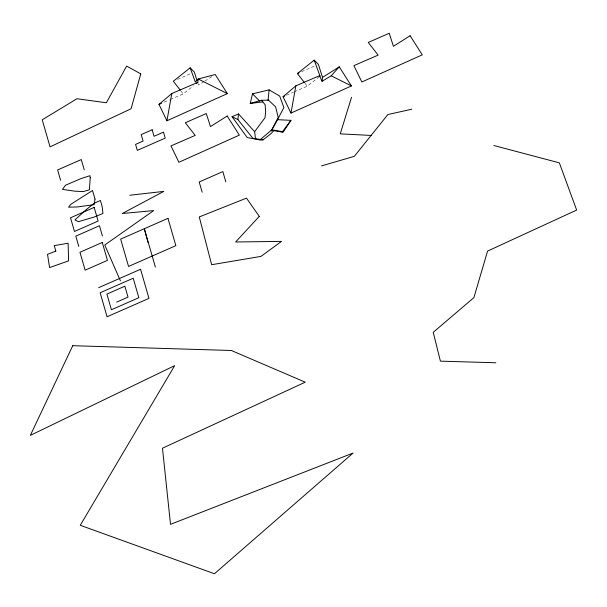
<?xml version="1.0" encoding="UTF-8"?>
<svg xmlns="http://www.w3.org/2000/svg" width="607" height="607" viewBox="0 0 607 607"><rect width="100%" height="100%" fill="white"/><g stroke="black" fill="none" stroke-linecap="round" stroke-linejoin="round"><path stroke-width="0.46" stroke-dasharray="3.04 2.28" d="M170.241 99.525L183.223 93.895L193.428 85.822M294.289 91.847L307.271 86.209L320.026 76.133M204.066 81.558L198.497 85.079L197.935 83.341M204.863 81.057L212.018 76.535M177.532 79.396L190.947 73.508M301.588 71.717L315.003 65.829M164.178 102.151L169.368 99.897M286.504 95.223L293.424 92.218M304.949 83.235L307.271 86.209M180.894 90.913L183.223 93.895"/><path stroke-width="0.91" d="M262.732 101.885L250.213 103.448L252.52 93.842L269.121 89.874L268.028 100.33L268.453 100.14L275.586 106.809L278.211 117.409L271.246 130.884M263.036 139.868L252.808 138.237L237.891 119.541L238.536 113.949L232.064 116.688L247.224 137.577L259.902 139.929L263.036 139.868L270.988 133.715L274.136 130.224L283.401 131.772L290.935 120.345L277.551 119.678L271.299 130.877M197.799 82.362L198.223 78.993L215.204 74.524L227.367 93.622L166.933 120.763L158.988 104.404L171.804 93.531L197.799 82.362L196.342 83.516M314.198 60.139L320.026 76.133L319.57 75.67L295.852 85.853L283.044 96.725L290.981 113.084L351.423 85.936L339.252 66.846L331.21 75.799L322.044 81.308L322.552 77.4L318.356 64.357L314.198 60.139L297.392 73.553L304.365 82.491M166.933 120.763L171.804 93.531M290.981 113.084L295.852 85.853M351.536 97.279L340.261 133.859L371.105 135.437M277.551 119.678L283.856 107.538L279.698 96.073L269.121 89.874M255.479 138.836L254.644 131.681L265.001 117.766L265.646 111.817L265.122 104.723L261.473 100.269L250.213 103.448M259.902 139.929L271.306 130.232L282.156 132.114L290.935 120.345M197.1 80.731L194.301 72.036L190.143 67.817L173.336 81.239L180.317 90.17M322.552 77.4L339.252 66.846M297.392 73.553L299.069 72.817M98.668 287.65L140.566 269.265L148.973 298.386L107.075 316.771L100.14 292.749L133.221 278.234L138.836 297.703L111.43 309.737L106.915 294.084L124.867 286.2L128.024 297.119L116.681 302.096M158.988 104.404L161.583 103.281M283.044 96.725L284.774 95.974M321.528 165.901L354.336 156.34L387.873 114.533L411.736 109.222M282.156 132.114L283.401 131.772M129.784 195.249L163.814 191.387L122.28 213.512L153.73 210.576L104.745 244.993L120.398 280.783M261.473 100.269L268.453 100.14M271.306 130.232L274.136 130.224M495.866 362.774L440.416 361.142L433.231 332.302L473.892 297.642L487.588 251.078L576.65 210.068L559.358 162.851L493.893 145.528M232.064 116.688L237.891 119.541M331.21 75.799L351.423 85.936M227.367 93.622L198.223 78.993L195.333 82.059L190.143 67.817M252.52 93.842L259.667 101.081M238.536 113.949L254.644 131.681M319.57 75.67L322.044 81.308M225.812 181.872L222.845 171.599L199.195 181.979L202.161 192.252M155.4 267.118L144.314 228.718L148.025 242.489M84.244 169.839L81.277 159.558L57.619 169.937L60.586 180.218M102.431 236.024L99.465 225.743L75.807 236.131L78.773 246.404M90.238 177.813L89.366 189.824L83.25 191.584L74.843 191.167L62.445 189.376L65.526 185.211L81.141 178.526L89.95 175.711L90.238 177.813M94.996 199.073L94.176 204.65L77.172 206.979L68.553 207.177L70.776 204.347L92.53 190.492L94.996 199.073M140.763 73.879L131.074 108.767L50.04 146.841L42.232 119.799L76.96 98.729L106.331 102.773L126.643 66.087L140.763 73.879M72.734 345.702L30.35 435.371L174.657 365.649L80.261 525.29L214.446 573.744L353.054 453.057L170.514 524.334L162.471 448.216L305.23 382.175L231.328 350.489L72.734 345.702M259.28 216.395L235.637 241.981L281.534 241.389L260.949 256.397L211.653 264.72L199.271 216.934L246.48 198.117L259.28 216.395M86.444 209.461L74.927 219.901L78.432 221.684L94.199 217.018L102.955 213.482L102.135 206.441L100.421 200.5L94.366 203.14L86.444 209.461M227.185 116.028L210.477 126.59L206.281 113.547L185.317 122.743L195.196 135.399L170.969 145.915L178.906 162.274L239.348 135.126L227.185 116.028M410.112 35.745L393.412 46.299L389.216 33.256L368.252 42.46L378.131 55.116L353.896 65.624L361.84 81.983L422.282 54.842L410.112 35.745M152.16 129.784L141.203 134.587L143.085 141.09L135.581 144.383L137.303 150.369L165.218 138.115L163.488 132.136L154.034 136.287L152.16 129.784M94.168 207.412L70.518 217.792L74.464 231.457L98.114 221.077L94.168 207.412M102.28 242.459L79.965 252.254L85.132 270.168L107.447 260.373L102.28 242.459M167.972 218.338L120.656 239.097L128.547 266.435L175.855 245.668L167.972 218.338M55.829 251.086L47.528 254.318L49.577 267.566L68.591 260.866L68.113 243.232L54.251 245.623L55.829 251.086"/></g></svg>
